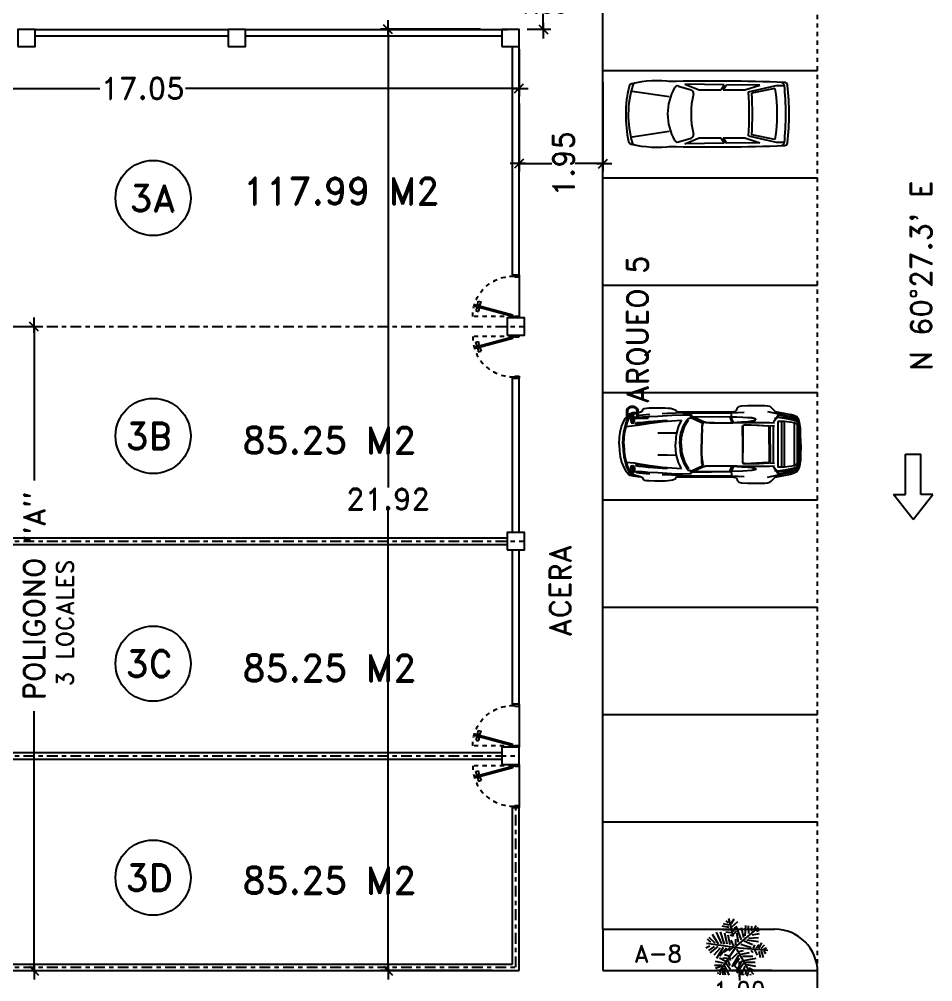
# Model space of a CAD drawing. Header units: millimetres. Extents: x 1590 to 1932, y -48 to 167.
# Drawn here: x 1636.14 to 1657.42, y 28.4 to 50.82 of the extents above; entities that cross this region are included whole.
import ezdxf
from ezdxf.enums import TextEntityAlignment as Align

# ---------------------------------------------------------------- set-up
doc = ezdxf.new("R2010")
doc.units = ezdxf.units.MM
doc.header["$LTSCALE"] = 0.1
doc.header["$MEASUREMENT"] = 0
doc.header["$PDMODE"] = 35
doc.header["$PDSIZE"] = 0.75
for name, pattern in [('CENTERX2', [4, 2.5, -0.5, 0.5, -0.5]), ('DASHED', [0.75, 0.5, -0.25]), ('HIDDEN2', [0.1875, 0.125, -0.0625])]:
    doc.linetypes.add(name, pattern=pattern)
doc.layers.get('0').update_dxf_attribs({"linetype": 'CONTINUOUS'})
doc.layers.get('DEFPOINTS').update_dxf_attribs({"linetype": 'CONTINUOUS'})
for name, color, linetype in [('A-FURN-PLNT', 1, 'CONTINUOUS'), ('C-PRKG-CARS', 1, 'CONTINUOUS'), ('CALLES', 3, 'CONTINUOUS'), ('CUADRO1', 3, 'CONTINUOUS'), ('PARED', 4, 'CONTINUOUS'), ('PAREDES', 3, 'CONTINUOUS'), ('TEXT', 3, 'CONTINUOUS')]:
    doc.layers.add(name, color=color, linetype=linetype)
doc.styles.add('ATT', font='txt')
doc.styles.add('ROMAND', font='romand.shx')
doc.dimstyles.new('URBA', dxfattribs={"dimtxt": 20, "dimasz": 0.5, "dimexe": 1.25, "dimexo": 0.63, "dimgap": 0.63, "dimtad": 0, "dimtih": 1, "dimtoh": 1, "dimzin": 1, "dimdsep": 46, "dimtxsty": 'ROMAND', "dimcen": 2.5, "dimclrd": 1, "dimclre": 1, "dimclrt": 3, "dimadec": 0, "dimazin": 0, "dimtfac": 1, "dimtmove": 0, "dimatfit": 3, "dimfxl": 1, "dimtvp": 1, "dimtolj": 1, "dimtzin": 1, "dimarcsym": 0})

# ---------------------------------------------------------------- blocks, each defined once
blk = doc.blocks.new('P-GIRO-D')
at = {"color": 2}
for p, q in [((-0.31, 0.963), (-0.389, 0.952)), ((-0.389, 0.952), (-0.371, 0.884)), ((-0.297, 0.915), (-0.371, 0.884)), ((-0.281, 1.048), (-0.31, 1.041)), ((-0.31, 1.041), (-0.069, 0.142)), ((-0.31, 0.963), (-0.297, 0.915)), ((-0.288, 0.958), (-0.307, 0.953)), ((-0.28, 0.929), (-0.299, 0.924)), ((-0.281, 1.048), (-0.04, 0.15)), ((-0.239, 0.971), (-0.259, 0.966)), ((-0.232, 0.942), (-0.251, 0.937)), ((-0.242, 0.981), (-0.167, 1.011)), ((-0.242, 0.981), (-0.229, 0.933)), ((-0.229, 0.933), (-0.149, 0.944)), ((-0.167, 1.011), (-0.149, 0.944)), ((-1, 0.15), (-0.97, 0.15)), ((-0.96, 0), (-1, 0)), ((-0.97, 0.15), (-0.97, 0.1)), ((-0.97, 0.1), (-0.96, 0.1)), ((-0.96, 0.1), (-0.96, 0)), ((-0.04, 0.15), (-0.069, 0.142)), ((-0.04, 0.1), (-0.04, 0)), ((-0.03, 0.1), (-0.04, 0.1)), ((-0.04, 0), (0, 0)), ((-0.03, 0.15), (-0.03, 0.1)), ((0, 0.15), (-0.03, 0.15))]:
    blk.add_line(p, q, dxfattribs=at)
at = {"color": 1, "linetype": 'HIDDEN2'}
blk.add_line((-0.03, 0.15), (-0.03, 1.08), dxfattribs=at)
blk.add_arc((-0.04, 0.15), 0.93, 89.3839, 180, dxfattribs=at)
blk = doc.blocks.new('UTP1$0$DIMBLOCK')
at = {"color": 1}
blk.add_line((-7.5, 0), (10.5, 0), dxfattribs=at)
at = {"color": 4}
blk.add_line((-5.25, -5.25), (5.25, 5.25), dxfattribs=at)
blk = doc.blocks.new('*D273')
at = {"layer": 'CALLES', "color": 1, "linetype": 'Continuous', "lineweight": -2, "transparency": 16777216}
for p, q in [((1649.736, 49.358), (1649.736, 47.279)), ((1647.783, 48.858), (1647.783, 47.279)), ((1647.803, 47.459), (1648.549, 47.459)), ((1649.716, 47.459), (1649.089, 47.459))]:
    blk.add_line(p, q, dxfattribs=at)
at = {"layer": 'DEFPOINTS', "color": 0, "linetype": 'Continuous', "transparency": 16777216}
for p in [(1649.736, 49.421), (1647.783, 48.921), (1647.783, 47.459)]:
    blk.add_point(p, dxfattribs=at)
at = {"layer": 'CALLES', "color": 1, "linetype": 'Continuous', "lineweight": -2, "transparency": 16777216, "xscale": 0.02, "yscale": 0.02, "zscale": 0.02, "rotation": 180}
blk.add_blockref('UTP1$0$DIMBLOCK', (1647.783, 47.459), dxfattribs=at)
at = {"layer": 'CALLES', "color": 1, "linetype": 'Continuous', "lineweight": -2, "transparency": 16777216, "xscale": 0.02, "yscale": 0.02, "zscale": 0.02}
blk.add_blockref('UTP1$0$DIMBLOCK', (1649.736, 47.459), dxfattribs=at)
at = {"layer": 'CALLES', "color": 3, "linetype": 'Continuous', "transparency": 16777216, "insert": (1648.819, 47.459), "char_height": 0.5, "attachment_point": 5, "rotation": 90, "style": 'ROMAND'}
blk.add_mtext('\\A1;1.95', dxfattribs=at)
blk = doc.blocks.new('02PCAR09')
at = {"color": 0, "linetype": 'ByBlock'}
for p, q in [((-136.04, 35.43), (-138.14, 34.83)), ((-133.57, 35.58), (-136.04, 35.43)), ((-129.86, 35.7), (-133.57, 35.58)), ((-117.88, 35.7), (-129.86, 35.7)), ((-112.33, 35.34), (-117.88, 35.7)), ((-109.85, 34.59), (-112.33, 35.34)), ((-162.98, 25.22), (-160.29, 26.5)), ((-149.39, 26.87), (-160.88, 23.8)), ((-157.04, 27.42), (-160.49, 26.23)), ((-160.29, 26.5), (-157.04, 27.42)), ((-143.26, 30.05), (-157.04, 27.42)), ((-146.25, 27.9), (-152.81, 26.43)), ((-147.04, 27.13), (-149.39, 26.87)), ((-145.43, 26.52), (-147.04, 27.13)), ((-136.16, 30.07), (-146.25, 27.9)), ((-141.73, 20.71), (-145.43, 26.52)), ((-139.39, 33.77), (-143.26, 30.05)), ((-138.14, 34.83), (-139.39, 33.77)), ((-103.18, 28.82), (-114.79, 29.59)), ((-108.47, 33.6), (-109.85, 34.59)), ((-107.73, 30.95), (-108.47, 33.6)), ((-107, 30.43), (-107.73, 30.95)), ((-102.8, 29.76), (-107, 30.43)), ((-103.18, 28.82), (-102.8, 29.76)), ((-58.2, 28.79), (-103.18, 28.82)), ((-103.18, 28.09), (-103.18, 28.82)), ((-103.06, 26.7), (-103.18, 28.09)), ((-102.68, 25.44), (-103.06, 26.7)), ((-56.22, 29.83), (-102.8, 29.76)), ((-67.1, 25.46), (-66.11, 26.89)), ((-58.32, 27.06), (-66.11, 26.89)), ((-48.2, 26.63), (-58.32, 27.06)), ((-58.2, 28.77), (-51.78, 28.55)), ((-52.64, 29.95), (-56.22, 29.83)), ((-52.16, 31.23), (-52.64, 29.95)), ((-51.29, 31.76), (-52.16, 31.23)), ((-51.78, 28.55), (-44.15, 28.14)), ((-48.85, 32.53), (-51.29, 31.76)), ((-47.09, 33.02), (-48.85, 32.53)), ((-44.15, 26.41), (-48.2, 26.63)), ((-44.85, 33.29), (-47.09, 33.02)), ((-42.26, 33.45), (-44.85, 33.29)), ((-44.15, 28.14), (-39.54, 27.93)), ((-32.75, 33.53), (-42.26, 33.45)), ((-27.18, 33.31), (-32.75, 33.53)), ((-28.03, 27.35), (-18.29, 26.45)), ((-24.96, 33.14), (-27.18, 33.31)), ((-22.98, 32.83), (-24.96, 33.14)), ((-22.13, 32.24), (-22.98, 32.83)), ((-21.22, 30), (-22.13, 32.24)), ((-19.65, 29.66), (-21.22, 30)), ((-12.48, 29.04), (-19.65, 29.78)), ((-12.79, 27.56), (-19.65, 29.66)), ((-13.04, 28.18), (-17.96, 29.55)), ((-13.28, 26.26), (-12.67, 26.55)), ((-10.59, 27.09), (-13.04, 28.18)), ((-10.26, 26.19), (-12.79, 27.56)), ((-12.67, 26.55), (-11.49, 26.19)), ((-10.14, 28.29), (-12.48, 29.04)), ((-9.43, 26.13), (-10.59, 27.09)), ((-8.78, 27.56), (-10.14, 28.29)), ((-5.94, 24.09), (-8.78, 27.56)), ((-166.21, 14.44), (-165.56, 19.69)), ((-165.19, 19.69), (-165.8, 14.82)), ((-165.56, 19.69), (-164.79, 22.49)), ((-164.42, 22.49), (-165.19, 19.69)), ((-164.79, 22.49), (-162.98, 25.22)), ((-163.6, 22.32), (-164.59, 21.21)), ((-163.6, 21.32), (-164.59, 20.71)), ((-164.59, -21.21), (-164.59, 21.21)), ((-162.81, 24.98), (-164.42, 22.49)), ((-160.88, 23.8), (-163.6, 22.32)), ((-160.77, 22.81), (-163.6, 21.32)), ((-163.6, 20.33), (-160.77, 21.82)), ((-163.6, 20.33), (-163.6, -20.33)), ((-163.6, 18.05), (-160.88, 19.53)), ((-160.49, 26.23), (-162.81, 24.98)), ((-161.5, 23.73), (-161.74, 23.33)), ((-159.78, 24.91), (-161.5, 23.73)), ((-151.85, 24.65), (-160.77, 22.81)), ((-160.77, 21.82), (-151.85, 23.66)), ((-160.77, 19.82), (-151.61, 21.07)), ((-160.77, 19.82), (-160.77, -19.82)), ((-159.78, 24.24), (-160.17, 23.99)), ((-157.91, 25.53), (-159.78, 24.91)), ((-157.91, 25.01), (-159.78, 24.24)), ((-152.81, 26.43), (-157.91, 25.53)), ((-153.83, 25.85), (-157.91, 25.01)), ((-153.47, 26.28), (-153.83, 25.85)), ((-149.51, 24.91), (-151.85, 24.65)), ((-151.85, 23.66), (-149.51, 24.04)), ((-151.61, 21.07), (-151.61, -21.07)), ((-151.61, 21.07), (-145.43, 21.07)), ((-145.43, 25.03), (-149.51, 24.91)), ((-149.51, 24.04), (-145.43, 24.53)), ((-149.26, 21.07), (-149.26, -21.19)), ((-145.43, 25.03), (-141.73, 20.73)), ((-145.43, 24.53), (-145.43, 25.03)), ((-145.43, -21.07), (-145.43, 21.07)), ((-142.39, 24.02), (-143.85, 23.95)), ((-137.77, 19.96), (-142.39, 19.75)), ((-132.34, 20.03), (-137.77, 19.96)), ((-136.55, 16.78), (-115.95, 17.82)), ((-126.04, 20.1), (-132.34, 20.03)), ((-115.76, 17.94), (-128.55, 17.52)), ((-115.78, 20.11), (-126.04, 20.1)), ((-125.42, 22.45), (-125.37, 22.96)), ((-125.08, 22.11), (-125.42, 22.45)), ((-125.37, 22.96), (-124.86, 23.34)), ((-125.15, 22.43), (-125.13, 22.84)), ((-124.89, 22.11), (-125.15, 22.43)), ((-125.13, 22.84), (-124.69, 23.22)), ((-124.01, 21.73), (-125.08, 22.11)), ((-123.84, 21.73), (-124.89, 22.11)), ((-124.86, 23.34), (-121.58, 24.14)), ((-124.69, 23.22), (-121.6, 24.01)), ((-121.62, 21.38), (-124.01, 21.73)), ((-121.62, 21.38), (-123.84, 21.73)), ((-118.22, 21.03), (-121.62, 21.38)), ((-121.6, 24.01), (-113.44, 24.57)), ((-121.58, 24.14), (-113.44, 24.69)), ((-112.19, 20.51), (-118.22, 21.03)), ((-115.95, 17.82), (-113.73, 17.36)), ((-108.37, 19.87), (-115.78, 20.11)), ((-113.56, 17.48), (-115.76, 17.94)), ((-113.44, 24.69), (-102.68, 25.08)), ((-113.44, 24.57), (-102.68, 24.96)), ((-108.37, 20.23), (-112.19, 20.51)), ((-104.22, 19.99), (-108.37, 20.23)), ((-104.27, 19.73), (-108.37, 19.87)), ((-104.9, 20.03), (-102.9, 24.96)), ((-99.56, 19.65), (-104.27, 19.73)), ((-104.22, 19.99), (-102.17, 24.96)), ((-99.52, 19.84), (-104.22, 19.99)), ((-101.45, 24.96), (-103.47, 19.98)), ((-67.1, 25.44), (-102.68, 25.06)), ((-102.68, 25.08), (-102.68, 25.44)), ((-102.68, 24.94), (-67.65, 25.32)), ((-102.68, 25.06), (-102.68, 24.94)), ((-87.11, 19.64), (-99.56, 19.65)), ((-87.11, 19.87), (-99.52, 19.84)), ((-82.86, 19.87), (-87.11, 19.87)), ((-82.86, 19.72), (-87.11, 19.64)), ((-79.67, 19.98), (-82.86, 19.87)), ((-79.63, 19.86), (-82.86, 19.72)), ((-79.67, 19.96), (-78.74, 20.2)), ((-77.89, 20.2), (-79.63, 19.86)), ((-78.74, 20.2), (-77.45, 20.66)), ((-77.21, 20.44), (-77.89, 20.2)), ((-77.45, 20.66), (-68.24, 24.88)), ((-76.59, 20.66), (-77.21, 20.44)), ((-76.95, 19.52), (-76.71, 20.25)), ((-76.73, 18.37), (-76.95, 19.52)), ((-76.42, 16.82), (-76.73, 18.37)), ((-76.71, 20.25), (-76.17, 20.52)), ((-67.39, 24.89), (-76.59, 20.66)), ((-76.22, 19.69), (-76.44, 19.24)), ((-76.44, 19.24), (-76.15, 18.22)), ((-75.65, 20.03), (-76.22, 19.69)), ((-76.17, 20.52), (-66.86, 24.77)), ((-76.15, 18.22), (-75.93, 16.82)), ((-66.4, 24.24), (-75.65, 20.03)), ((-66.42, 25.2), (-67.39, 24.89)), ((-67.1, 25.54), (-67.1, 25.54)), ((-64.81, 24.72), (-67.1, 25.46)), ((-66.86, 24.77), (-65.78, 24.81)), ((-65.14, 24.16), (-66.4, 24.24)), ((-65.78, 24.81), (-64.81, 24.72)), ((-64.13, 23.29), (-65.14, 24.16)), ((-62.4, 22.49), (-63.89, 24.21)), ((-60.22, 16.82), (-63.6, 22.49)), ((-58.97, 16.82), (-62.4, 22.49)), ((-57.13, 22.11), (-54.53, 16.8)), ((-48.2, 21.63), (-57.13, 22.11)), ((-39.78, 20.85), (-48.2, 21.63)), ((-35.6, 25.95), (-44.15, 26.41)), ((-39.78, 21.75), (-44.12, 22.11)), ((-35.6, 21.46), (-39.78, 21.75)), ((-35.6, 20.37), (-39.78, 20.85)), ((-26.33, 25.46), (-35.6, 25.95)), ((-31.38, 21.21), (-35.6, 21.46)), ((-28.21, 19.38), (-35.6, 20.37)), ((-33.48, 20.69), (-27.45, 19.99)), ((-26.79, 20.88), (-31.38, 21.21)), ((-24.62, 18.78), (-28.21, 19.38)), ((-27.45, 19.99), (-23.36, 19.5)), ((-22.2, 20.45), (-26.79, 20.88)), ((-21.41, 25.08), (-26.33, 25.46)), ((-17.01, 17.6), (-24.62, 18.78)), ((-23.36, 19.5), (-19.12, 18.97)), ((-18.2, 20.06), (-22.2, 20.45)), ((-16.03, 24.72), (-21.41, 25.08)), ((-19.12, 18.97), (-14.89, 18.51)), ((-18.29, 26.45), (-15.88, 26.19)), ((-16, 19.87), (-18.2, 20.06)), ((-15.88, 26.19), (-16.03, 24.72)), ((-14.89, 18.51), (-16, 19.87)), ((-14.22, 22.91), (-14.12, 24.14)), ((-14.12, 21.68), (-14.22, 22.91)), ((-14.12, 24.14), (-13.76, 25.41)), ((-13.76, 20.44), (-14.12, 21.68)), ((-13.76, 25.41), (-13.28, 26.26)), ((-13.28, 19.65), (-13.76, 20.44)), ((-12.67, 19.33), (-13.28, 19.65)), ((-11.49, 19.6), (-12.67, 19.33)), ((-12.31, 22.86), (-12.22, 24.26)), ((-12.24, 21.56), (-12.31, 22.86)), ((-12.04, 22.86), (-12.24, 21.56)), ((-12.07, 20.57), (-12.24, 21.58)), ((-12.22, 24.26), (-12.07, 25.22)), ((-12.22, 24.26), (-12.04, 22.86)), ((-12.07, 25.22), (-11.81, 25.93)), ((-11.81, 19.84), (-12.07, 20.57)), ((-11.81, 25.93), (-11.49, 26.19)), ((-11.49, 19.6), (-11.81, 19.84)), ((-11.49, 26.19), (-11.18, 25.93)), ((-11.18, 19.81), (-11.49, 19.6)), ((-11.18, 25.93), (-10.93, 25.22)), ((-10.93, 20.51), (-11.18, 19.81)), ((-10.93, 25.22), (-10.74, 24.13)), ((-10.74, 21.58), (-10.93, 20.51)), ((-10.74, 24.13), (-10.69, 22.86)), ((-10.69, 22.86), (-10.74, 21.58)), ((-8.9, 23.63), (-10.26, 26.19)), ((-6.9, 21.08), (-9.43, 26.13)), ((-7.91, 21.15), (-8.9, 23.63)), ((-6.56, 16.32), (-7.91, 21.15)), ((-5.57, 16.32), (-6.9, 21.08)), ((-4.27, 21.14), (-5.94, 24.09)), ((-2.17, 16.31), (-4.27, 21.14)), ((-166.57, 0.02), (-166.35, 11.22)), ((-166.35, 11.22), (-166.21, 14.44)), ((-165.94, 11.59), (-166.08, 0)), ((-165.8, 14.82), (-165.94, 11.59)), ((-138.14, 17.06), (-142.38, 17.26)), ((-141.73, 17.26), (-141.73, -17.16)), ((-138.66, 0), (-138.57, 15.9)), ((-138.57, 15.9), (-138.14, 17.06)), ((-137.9, 15.9), (-138.04, 8.28)), ((-137.51, 16.58), (-137.9, 15.9)), ((-137.56, 8.16), (-137.48, 15.78)), ((-136.98, 17.01), (-137.51, 16.58)), ((-137.48, 15.78), (-137.08, 16.44)), ((-137.08, 16.44), (-136.55, 16.78)), ((-128.55, 17.52), (-136.98, 17.01)), ((-113.73, 17.36), (-113.35, 15.95)), ((-113.2, 16.07), (-113.56, 17.48)), ((-113.4, -0.02), (-113.2, 16.07)), ((-113.35, 15.95), (-113.4, 0.02)), ((-76.1, 14.07), (-76.42, 16.82)), ((-76.1, 14.07), (-75.74, 7.15)), ((-75.93, 16.82), (-75.72, 13.98)), ((-75.72, 13.98), (-75.43, 7.15)), ((-60.22, 16.82), (-60.22, 16.82)), ((-58, 10.14), (-60.22, 16.82)), ((-56.75, 10.14), (-58.97, 16.82)), ((-57.13, 6.18), (-58, 10.14)), ((-55.9, 6.18), (-56.75, 10.14)), ((-54.53, 16.8), (-52.55, 10.14)), ((-52.55, 10.14), (-44.12, 10.09)), ((-52.55, 10.14), (-51.92, 6.18)), ((-44.12, 10.09), (-35.6, 10.09)), ((-13.95, 17.11), (-17.01, 17.6)), ((-6.56, 16.32), (-13.95, 17.11)), ((-5.26, 11.13), (-6.56, 16.32)), ((-4.27, 11.13), (-5.57, 16.32)), ((-4.7, 6.2), (-5.26, 11.13)), ((-3.7, 6.2), (-4.27, 11.13)), ((-0.87, 11.13), (-2.17, 16.31)), ((-0.31, 6.18), (-0.87, 11.13)), ((-165.94, -11.59), (-166.08, 0)), ((-138.66, 0), (-138.57, -15.9)), ((-138.04, 8.28), (-138.04, 0)), ((-138.04, -8.28), (-138.04, 0)), ((-137.56, 0), (-137.56, 8.16)), ((-137.56, 0), (-137.56, -8.16)), ((-113.4, 0.02), (-113.2, -16.07)), ((-75.74, 7.15), (-75.77, 0)), ((-75.74, -7.15), (-75.77, 0)), ((-75.43, 7.15), (-75.4, 0)), ((-75.43, -7.15), (-75.4, 0)), ((-56.89, 0), (-57.13, 6.18)), ((-56.89, 0), (-57.13, -6.18)), ((-55.64, 0), (-55.9, 6.18)), ((-55.64, 0), (-55.9, -6.18)), ((-51.92, 6.18), (-51.68, 0)), ((-51.92, -6.18), (-51.68, 0)), ((-4.39, 0), (-4.7, 6.2)), ((-4.39, 0), (-4.7, -6.2)), ((-3.4, 0), (-3.7, 6.2)), ((-3.4, 0), (-3.7, -6.2)), ((0, 0), (-0.31, 6.18)), ((0, 0), (-0.31, -6.18)), ((-166.57, -0.02), (-166.35, -11.22)), ((-137.9, -15.9), (-138.04, -8.28)), ((-137.56, -8.16), (-137.48, -15.78)), ((-113.35, -15.95), (-113.4, -0.02)), ((-76.1, -14.07), (-75.74, -7.15)), ((-75.72, -13.98), (-75.43, -7.15)), ((-57.13, -6.18), (-58, -10.14)), ((-55.9, -6.18), (-56.75, -10.14)), ((-52.55, -10.14), (-51.92, -6.18)), ((-4.7, -6.2), (-5.26, -11.13)), ((-3.7, -6.2), (-4.27, -11.13)), ((-0.31, -6.18), (-0.87, -11.13)), ((-166.35, -11.22), (-166.21, -14.44)), ((-166.21, -14.44), (-165.56, -19.69)), ((-165.8, -14.82), (-165.94, -11.59)), ((-165.19, -19.69), (-165.8, -14.82)), ((-138.14, -17.06), (-142.38, -17.26)), ((-138.57, -15.9), (-138.14, -17.06)), ((-137.51, -16.58), (-137.9, -15.9)), ((-136.98, -17.01), (-137.51, -16.58)), ((-137.48, -15.78), (-137.08, -16.44)), ((-137.08, -16.44), (-136.55, -16.78)), ((-128.55, -17.52), (-136.98, -17.01)), ((-136.55, -16.78), (-115.95, -17.82)), ((-115.76, -17.94), (-128.55, -17.52)), ((-115.95, -17.82), (-113.73, -17.36)), ((-113.56, -17.48), (-115.76, -17.94)), ((-113.73, -17.36), (-113.35, -15.95)), ((-113.2, -16.07), (-113.56, -17.48)), ((-76.42, -16.82), (-76.73, -18.37)), ((-76.1, -14.07), (-76.42, -16.82)), ((-76.15, -18.22), (-75.93, -16.82)), ((-75.93, -16.82), (-75.72, -13.98)), ((-60.22, -16.82), (-63.6, -22.49)), ((-58.97, -16.82), (-62.4, -22.49)), ((-58, -10.14), (-60.22, -16.82)), ((-60.22, -16.82), (-60.22, -16.82)), ((-56.75, -10.14), (-58.97, -16.82)), ((-57.13, -22.11), (-54.53, -16.8)), ((-54.53, -16.8), (-52.55, -10.14)), ((-52.55, -10.14), (-44.12, -10.09)), ((-44.12, -10.09), (-35.6, -10.09)), ((-17.01, -17.6), (-24.62, -18.78)), ((-13.95, -17.11), (-17.01, -17.6)), ((-6.56, -16.32), (-13.95, -17.11)), ((-6.56, -16.32), (-7.91, -21.15)), ((-5.57, -16.32), (-6.9, -21.08)), ((-5.26, -11.13), (-6.56, -16.32)), ((-4.27, -11.13), (-5.57, -16.32)), ((-2.17, -16.31), (-4.27, -21.14)), ((-0.87, -11.13), (-2.17, -16.31)), ((-165.56, -19.69), (-164.79, -22.49)), ((-164.42, -22.49), (-165.19, -19.69)), ((-164.79, -22.49), (-162.98, -25.22)), ((-163.6, -21.32), (-164.59, -20.71)), ((-163.6, -22.32), (-164.59, -21.21)), ((-162.81, -24.98), (-164.42, -22.49)), ((-163.6, -18.05), (-160.88, -19.53)), ((-163.6, -20.33), (-160.77, -21.82)), ((-160.77, -22.81), (-163.6, -21.32)), ((-160.88, -23.8), (-163.6, -22.32)), ((-162.98, -25.22), (-160.29, -26.5)), ((-160.49, -26.23), (-162.81, -24.98)), ((-161.5, -23.73), (-161.74, -23.33)), ((-159.78, -24.91), (-161.5, -23.73)), ((-149.39, -26.87), (-160.88, -23.8)), ((-160.77, -19.82), (-151.61, -21.07)), ((-160.77, -21.82), (-151.85, -23.66)), ((-151.85, -24.65), (-160.77, -22.81)), ((-157.04, -27.42), (-160.49, -26.23)), ((-159.78, -24.24), (-160.17, -23.99)), ((-157.91, -25.01), (-159.78, -24.24)), ((-157.91, -25.53), (-159.78, -24.91)), ((-153.83, -25.85), (-157.91, -25.01)), ((-152.81, -26.43), (-157.91, -25.53)), ((-153.47, -26.28), (-153.83, -25.85)), ((-146.25, -27.9), (-152.81, -26.43)), ((-151.85, -23.66), (-149.51, -24.04)), ((-149.51, -24.91), (-151.85, -24.65)), ((-151.61, -21.07), (-145.43, -21.07)), ((-149.51, -24.04), (-145.43, -24.53)), ((-145.43, -25.03), (-149.51, -24.91)), ((-141.73, -20.71), (-145.43, -26.52)), ((-145.43, -25.03), (-141.73, -20.73)), ((-145.43, -24.53), (-145.43, -25.03)), ((-142.39, -24.02), (-143.85, -23.95)), ((-137.77, -19.96), (-142.39, -19.75)), ((-132.34, -20.03), (-137.77, -19.96)), ((-126.04, -20.1), (-132.34, -20.03)), ((-115.78, -20.11), (-126.04, -20.1)), ((-125.08, -22.11), (-125.42, -22.45)), ((-125.42, -22.45), (-125.37, -22.96)), ((-125.37, -22.96), (-124.86, -23.34)), ((-124.89, -22.11), (-125.15, -22.43)), ((-125.15, -22.43), (-125.13, -22.84)), ((-125.13, -22.84), (-124.69, -23.22)), ((-124.01, -21.73), (-125.08, -22.11)), ((-123.84, -21.73), (-124.89, -22.11)), ((-124.86, -23.34), (-121.58, -24.14)), ((-124.69, -23.22), (-121.6, -24.01)), ((-121.62, -21.38), (-124.01, -21.73)), ((-121.62, -21.38), (-123.84, -21.73)), ((-118.22, -21.03), (-121.62, -21.38)), ((-121.6, -24.01), (-113.44, -24.57)), ((-121.58, -24.14), (-113.44, -24.69)), ((-112.19, -20.51), (-118.22, -21.03)), ((-108.37, -19.87), (-115.78, -20.11)), ((-113.44, -24.57), (-102.68, -24.96)), ((-113.44, -24.69), (-102.68, -25.08)), ((-108.37, -20.23), (-112.19, -20.51)), ((-104.27, -19.73), (-108.37, -19.87)), ((-104.22, -19.99), (-108.37, -20.23)), ((-104.9, -20.03), (-102.9, -24.96)), ((-99.56, -19.65), (-104.27, -19.73)), ((-99.52, -19.84), (-104.22, -19.99)), ((-104.22, -19.99), (-102.17, -24.96)), ((-101.45, -24.96), (-103.47, -19.98)), ((-102.68, -25.44), (-103.06, -26.7)), ((-102.68, -25.06), (-102.68, -24.94)), ((-102.68, -24.94), (-67.65, -25.32)), ((-67.1, -25.44), (-102.68, -25.06)), ((-102.68, -25.08), (-102.68, -25.44)), ((-87.11, -19.64), (-99.56, -19.65)), ((-87.11, -19.87), (-99.52, -19.84)), ((-82.86, -19.72), (-87.11, -19.64)), ((-82.86, -19.87), (-87.11, -19.87)), ((-79.63, -19.86), (-82.86, -19.72)), ((-79.67, -19.98), (-82.86, -19.87)), ((-79.67, -19.96), (-78.74, -20.2)), ((-77.89, -20.2), (-79.63, -19.86)), ((-78.74, -20.2), (-77.45, -20.66)), ((-77.21, -20.44), (-77.89, -20.2)), ((-77.45, -20.66), (-68.24, -24.88)), ((-76.59, -20.66), (-77.21, -20.44)), ((-76.73, -18.37), (-76.95, -19.52)), ((-76.95, -19.52), (-76.71, -20.25)), ((-76.71, -20.25), (-76.17, -20.52)), ((-67.39, -24.89), (-76.59, -20.66)), ((-76.44, -19.24), (-76.15, -18.22)), ((-76.22, -19.69), (-76.44, -19.24)), ((-75.65, -20.03), (-76.22, -19.69)), ((-76.17, -20.52), (-66.86, -24.77)), ((-66.4, -24.24), (-75.65, -20.03)), ((-66.42, -25.2), (-67.39, -24.89)), ((-64.81, -24.72), (-67.1, -25.46)), ((-67.1, -25.46), (-66.11, -26.89)), ((-67.1, -25.54), (-67.1, -25.54)), ((-66.86, -24.77), (-65.78, -24.81)), ((-65.14, -24.16), (-66.4, -24.24)), ((-65.78, -24.81), (-64.81, -24.72)), ((-64.13, -23.29), (-65.14, -24.16)), ((-62.4, -22.49), (-63.89, -24.21)), ((-48.2, -21.63), (-57.13, -22.11)), ((-39.78, -20.85), (-48.2, -21.63)), ((-44.15, -26.41), (-48.2, -26.63)), ((-35.6, -25.95), (-44.15, -26.41)), ((-39.78, -21.75), (-44.12, -22.11)), ((-35.6, -20.37), (-39.78, -20.85)), ((-35.6, -21.46), (-39.78, -21.75)), ((-28.21, -19.38), (-35.6, -20.37)), ((-31.38, -21.21), (-35.6, -21.46)), ((-26.33, -25.46), (-35.6, -25.95)), ((-33.48, -20.69), (-27.45, -19.99)), ((-26.79, -20.88), (-31.38, -21.21)), ((-24.62, -18.78), (-28.21, -19.38)), ((-28.03, -27.35), (-18.29, -26.45)), ((-27.45, -19.99), (-23.36, -19.5)), ((-22.2, -20.45), (-26.79, -20.88)), ((-21.41, -25.08), (-26.33, -25.46)), ((-23.36, -19.5), (-19.12, -18.97)), ((-18.2, -20.06), (-22.2, -20.45)), ((-16.03, -24.72), (-21.41, -25.08)), ((-19.12, -18.97), (-14.89, -18.51)), ((-18.29, -26.45), (-15.88, -26.19)), ((-16, -19.87), (-18.2, -20.06)), ((-15.88, -26.19), (-16.03, -24.72)), ((-14.89, -18.51), (-16, -19.87)), ((-14.12, -21.68), (-14.22, -22.91)), ((-14.22, -22.91), (-14.12, -24.14)), ((-13.76, -20.44), (-14.12, -21.68)), ((-14.12, -24.14), (-13.76, -25.41)), ((-13.28, -19.65), (-13.76, -20.44)), ((-13.76, -25.41), (-13.28, -26.26)), ((-12.67, -19.33), (-13.28, -19.65)), ((-13.28, -26.26), (-12.67, -26.55)), ((-10.26, -26.19), (-12.79, -27.56)), ((-11.49, -19.6), (-12.67, -19.33)), ((-12.67, -26.55), (-11.49, -26.19)), ((-12.24, -21.56), (-12.31, -22.86)), ((-12.31, -22.86), (-12.22, -24.26)), ((-12.07, -20.57), (-12.24, -21.58)), ((-12.04, -22.86), (-12.24, -21.56)), ((-12.22, -24.26), (-12.04, -22.86)), ((-12.22, -24.26), (-12.07, -25.22)), ((-11.81, -19.84), (-12.07, -20.57)), ((-12.07, -25.22), (-11.81, -25.93)), ((-11.49, -19.6), (-11.81, -19.84)), ((-11.81, -25.93), (-11.49, -26.19)), ((-11.18, -19.81), (-11.49, -19.6)), ((-11.49, -26.19), (-11.18, -25.93)), ((-10.93, -20.51), (-11.18, -19.81)), ((-11.18, -25.93), (-10.93, -25.22)), ((-10.74, -21.58), (-10.93, -20.51)), ((-10.93, -25.22), (-10.74, -24.13)), ((-10.69, -22.86), (-10.74, -21.58)), ((-10.74, -24.13), (-10.69, -22.86)), ((-9.43, -26.13), (-10.59, -27.09)), ((-8.9, -23.63), (-10.26, -26.19)), ((-6.9, -21.08), (-9.43, -26.13)), ((-7.91, -21.15), (-8.9, -23.63)), ((-5.94, -24.09), (-8.78, -27.56)), ((-4.27, -21.14), (-5.94, -24.09)), ((-160.29, -26.5), (-157.04, -27.42)), ((-143.26, -30.05), (-157.04, -27.42)), ((-147.04, -27.13), (-149.39, -26.87)), ((-145.43, -26.52), (-147.04, -27.13)), ((-136.16, -30.07), (-146.25, -27.9)), ((-139.39, -33.77), (-143.26, -30.05)), ((-138.14, -34.83), (-139.39, -33.77)), ((-136.04, -35.43), (-138.14, -34.83)), ((-103.18, -28.82), (-114.79, -29.59)), ((-109.85, -34.59), (-112.33, -35.34)), ((-108.47, -33.6), (-109.85, -34.59)), ((-107.73, -30.95), (-108.47, -33.6)), ((-107, -30.43), (-107.73, -30.95)), ((-102.8, -29.76), (-107, -30.43)), ((-103.06, -26.7), (-103.18, -28.09)), ((-103.18, -28.09), (-103.18, -28.82)), ((-58.2, -28.79), (-103.18, -28.82)), ((-103.18, -28.82), (-102.8, -29.76)), ((-56.22, -29.83), (-102.8, -29.76)), ((-58.32, -27.06), (-66.11, -26.89)), ((-48.2, -26.63), (-58.32, -27.06)), ((-58.2, -28.77), (-51.78, -28.55)), ((-52.64, -29.95), (-56.22, -29.83)), ((-52.16, -31.23), (-52.64, -29.95)), ((-51.29, -31.76), (-52.16, -31.23)), ((-51.78, -28.55), (-44.15, -28.14)), ((-48.85, -32.53), (-51.29, -31.76)), ((-47.09, -33.02), (-48.85, -32.53)), ((-44.85, -33.29), (-47.09, -33.02)), ((-42.26, -33.45), (-44.85, -33.29)), ((-44.15, -28.14), (-39.54, -27.93)), ((-32.75, -33.53), (-42.26, -33.45)), ((-27.18, -33.31), (-32.75, -33.53)), ((-24.96, -33.14), (-27.18, -33.31)), ((-22.98, -32.83), (-24.96, -33.14)), ((-22.13, -32.24), (-22.98, -32.83)), ((-21.22, -30), (-22.13, -32.24)), ((-19.65, -29.66), (-21.22, -30)), ((-12.79, -27.56), (-19.65, -29.66)), ((-12.48, -29.04), (-19.65, -29.78)), ((-13.04, -28.18), (-17.96, -29.55)), ((-10.59, -27.09), (-13.04, -28.18)), ((-10.14, -28.29), (-12.48, -29.04)), ((-8.78, -27.56), (-10.14, -28.29)), ((-133.57, -35.58), (-136.04, -35.43)), ((-129.86, -35.7), (-133.57, -35.58)), ((-117.88, -35.7), (-129.86, -35.7)), ((-112.33, -35.34), (-117.88, -35.7))]:
    blk.add_line(p, q, dxfattribs=at)
blk = doc.blocks.new('02PCAR01')
at = {"color": 0, "linetype": 'ByBlock'}
for p, q in [((-122.94, 26.61), (-92.48, 26.84)), ((-109.29, 22.08), (-122.94, 26.61)), ((-89.35, 22.08), (-92.48, 26.84)), ((-90.39, 26.87), (-54.31, 27.32)), ((-87.23, 22.08), (-90.39, 26.87)), ((-54.31, 27.32), (-67.5, 22.08)), ((-138, 26.03), (-145, 26.03)), ((-112.52, 20.16), (-138, 26.03)), ((-136.91, 23.5), (-115.59, 19.26)), ((-89.35, 22.08), (-109.29, 22.08)), ((-67.5, 22.08), (-87.23, 22.08)), ((-48.33, 25.72), (-60.01, 22.2)), ((-6, 20.97), (-40, 15.97)), ((-6, -20.97), (-40, -15.97)), ((-138, -25.97), (-145, -25.97)), ((-112.51, -20.11), (-138, -25.97)), ((-136.91, -23.36), (-115.59, -19.12)), ((-109.29, -21.95), (-122.94, -26.47)), ((-122.94, -26.47), (-92.48, -26.7)), ((-89.35, -21.95), (-109.29, -21.95)), ((-89.35, -21.95), (-92.48, -26.7)), ((-87.23, -21.95), (-90.39, -26.73)), ((-67.5, -21.95), (-87.23, -21.95)), ((-54.31, -27.18), (-67.5, -21.95)), ((-48.33, -25.52), (-60.01, -22)), ((-90.39, -26.73), (-54.31, -27.18))]:
    blk.add_line(p, q, dxfattribs=at)
for centre, radius, start, end in [((-145.41, 25.94), 3.14, 92.11191, 173.48992), ((111.89, 0.1), 258.76, 174.01419, 185.98581), ((-77.24, -1914.33), 1944.6, 88.89024, 92.01225), ((-141.57, 24.61), 4.6, 94.39871, 147.52881), ((-30.02, -77.69), 108.31, 76.66075, 96.5655), ((-8.86, 25.33), 3.14, 17.81788, 78.39421), ((-5.75, 24.64), 3.14, 14.34517, 76.66075), ((110.89, 0.1), 260.73, 174.2342, 185.7658), ((-7.97, 0.1), 131.06, 169.68972, 190.31028), ((146.01, 0.1), 262.31, 175.79714, 184.20286), ((147.71, 0.1), 261.01, 175.59188, 184.44072), ((-59.14, 19.33), 3, 106.79837, 193.66308), ((-142.7, 0.1), 82.75, 347.06832, 12.93168), ((-47.46, 22.85), 3, 31.14552, 106.79837), ((-87.12, 0.1), 48.72, 330.07742, 29.92258), ((-95.47, 0.91), 93.12, 343.03471, 15.81411), ((-111.75, 0.91), 111.76, 346.39761, 12.667), ((-145.41, -25.74), 3.14, 186.51008, 267.88809), ((-59.14, -19.13), 3, 166.33692, 253.20163), ((-47.46, -22.65), 3, 253.20163, 328.85448), ((-9.37, -25.23), 3.14, 281.32486, 340.88258), ((-6.15, -24.54), 3.14, 283.11557, 344.59415), ((-77.24, 1914.53), 1944.6, 267.98775, 271.10976), ((-141.57, -24.41), 4.6, 212.47119, 265.60129), ((-30.02, 77.89), 108.31, 263.4345, 283.11557)]:
    blk.add_arc(centre, radius, start, end, dxfattribs=at)
blk = doc.blocks.new('*D287')
at = {"color": 1, "linetype": 'Continuous', "transparency": 16777216}
for p, q in [((1647.798, 51.587), (1648.525, 51.587)), ((1648.345, 51.567), (1648.345, 51.36)), ((1648.345, 50.607), (1648.345, 50.945)), ((1647.971, 50.587), (1648.525, 50.587))]:
    blk.add_line(p, q, dxfattribs=at)
at = {"layer": 'DEFPOINTS', "color": 0, "linetype": 'Continuous', "transparency": 16777216}
for p in [(1647.736, 51.587), (1648.345, 51.587), (1647.908, 50.587)]:
    blk.add_point(p, dxfattribs=at)
at = {"color": 1, "linetype": 'Continuous', "transparency": 16777216, "xscale": 0.02, "yscale": 0.02, "zscale": 0.02}
for p, rotation in [((1648.345, 51.587), 90), ((1648.345, 50.587), 270)]:
    blk.add_blockref('UTP1$0$DIMBLOCK', p, dxfattribs=dict(at, rotation=rotation))
at = {"color": 2, "linetype": 'Continuous', "transparency": 16777216, "insert": (1648.345, 51.152), "char_height": 0.375, "attachment_point": 5, "style": 'ROMAND'}
blk.add_mtext('\\A1;1.00', dxfattribs=at)
blk = doc.blocks.new('*D291')
at = {"color": 1, "linetype": 'Continuous', "transparency": 16777216}
for p, q in [((1653.673, 28.665), (1652.736, 28.665)), ((1652.916, 28.645), (1652.916, 28.431)), ((1652.916, 27.685), (1652.916, 27.991)), ((1653.673, 27.665), (1652.736, 27.665))]:
    blk.add_line(p, q, dxfattribs=at)
at = {"layer": 'DEFPOINTS', "color": 0, "linetype": 'Continuous', "transparency": 16777216}
for p in [(1652.916, 28.665), (1653.736, 28.665), (1653.736, 27.665)]:
    blk.add_point(p, dxfattribs=at)
at = {"color": 1, "linetype": 'Continuous', "transparency": 16777216, "xscale": 0.02, "yscale": 0.02, "zscale": 0.02}
for p, rotation in [((1652.916, 28.665), 90), ((1652.916, 27.665), 270)]:
    blk.add_blockref('UTP1$0$DIMBLOCK', p, dxfattribs=dict(at, rotation=rotation))
at = {"color": 2, "linetype": 'Continuous', "transparency": 16777216, "insert": (1652.916, 28.211), "char_height": 0.4, "attachment_point": 5, "style": 'ROMAND'}
blk.add_mtext('\\A1;1.00', dxfattribs=at)
blk = doc.blocks.new('2')
at = {"color": 3, "linetype": 'ByBlock'}
for p, q in [((1.063, -0.026), (0.479, 0.431)), ((0.479, 0.431), (0.479, 0.152)), ((0.479, 0.152), (-0.461, 0.152)), ((-0.461, 0.152), (-0.461, -0.204)), ((0.479, -0.204), (-0.461, -0.204)), ((1.063, -0.026), (0.479, -0.483)), ((0.479, -0.483), (0.479, -0.204))]:
    blk.add_line(p, q, dxfattribs=at)
blk = doc.blocks.new('*D305')
at = {"color": 1, "linetype": 'Continuous', "transparency": 16777216}
for p, q in [((1630.736, 50.124), (1630.736, 49.032)), ((1647.783, 50.124), (1647.783, 49.032)), ((1630.756, 49.212), (1638.019, 49.212)), ((1647.763, 49.212), (1640.011, 49.212))]:
    blk.add_line(p, q, dxfattribs=at)
at = {"layer": 'DEFPOINTS', "color": 0, "linetype": 'Continuous', "transparency": 16777216}
for p in [(1630.736, 50.187), (1647.783, 50.187), (1647.783, 49.212)]:
    blk.add_point(p, dxfattribs=at)
at = {"color": 1, "linetype": 'Continuous', "transparency": 16777216, "xscale": 0.02, "yscale": 0.02, "zscale": 0.02, "rotation": 180}
blk.add_blockref('UTP1$0$DIMBLOCK', (1630.736, 49.212), dxfattribs=at)
at = {"color": 1, "linetype": 'Continuous', "transparency": 16777216, "xscale": 0.02, "yscale": 0.02, "zscale": 0.02}
blk.add_blockref('UTP1$0$DIMBLOCK', (1647.783, 49.212), dxfattribs=at)
at = {"color": 3, "linetype": 'Continuous', "transparency": 16777216, "insert": (1639.015, 49.212), "char_height": 0.5, "attachment_point": 5, "style": 'ROMAND'}
blk.add_mtext('\\A1;17.05', dxfattribs=at)
blk = doc.blocks.new('*D309')
at = {"color": 1, "linetype": 'Continuous', "transparency": 16777216}
for p, q in [((1646.886, 50.587), (1644.551, 50.587)), ((1644.731, 50.567), (1644.731, 39.916)), ((1644.731, 28.685), (1644.731, 39.376)), ((1647.161, 28.665), (1644.551, 28.665))]:
    blk.add_line(p, q, dxfattribs=at)
at = {"layer": 'DEFPOINTS', "color": 0, "linetype": 'Continuous', "transparency": 16777216}
for p in [(1646.949, 50.587), (1644.731, 28.665), (1647.224, 28.665)]:
    blk.add_point(p, dxfattribs=at)
at = {"color": 1, "linetype": 'Continuous', "transparency": 16777216, "xscale": 0.02, "yscale": 0.02, "zscale": 0.02}
for p, rotation in [((1644.731, 50.587), 90), ((1644.731, 28.665), 270)]:
    blk.add_blockref('UTP1$0$DIMBLOCK', p, dxfattribs=dict(at, rotation=rotation))
at = {"color": 3, "linetype": 'Continuous', "transparency": 16777216, "insert": (1644.731, 39.646), "char_height": 0.5, "attachment_point": 5, "style": 'ROMAND'}
blk.add_mtext('\\A1;21.92', dxfattribs=at)
blk = doc.blocks.new('12PPLT13')
at = {"color": 0, "linetype": 'ByBlock'}
for p, q in [((0.082, 0.423), (0.032, 0.506)), ((0.043, 0.216), (0.118, 0.512)), ((0.018, 0.032), (-0.372, 0.365)), ((-0.313, 0.348), (-0.334, 0.395)), ((-0.264, 0.301), (-0.264, 0.385)), ((-0.213, 0.267), (-0.209, 0.393)), ((-0.154, 0.223), (-0.166, 0.397)), ((-0.13, 0.192), (-0.091, 0.357)), ((-0.091, 0.16), (-0.004, 0.385)), ((0.072, 0.374), (-0.032, 0.463)), ((0.05, 0.305), (0.011, 0.37)), ((0.092, 0.327), (0.224, 0.327)), ((0.114, 0.402), (0.206, 0.423)), ((0.114, 0.362), (0.232, 0.388)), ((0.125, 0.441), (0.165, 0.477)), ((-0.269, 0.244), (-0.391, 0.267)), ((-0.34, 0.304), (-0.387, 0.319)), ((-0.209, 0.188), (-0.374, 0.2)), ((-0.181, 0.16), (-0.372, 0.13)), ((-0.044, 0.117), (-0.012, 0.275)), ((0.039, 0.256), (-0.007, 0.309)), ((0.003, 0.07), (0.003, 0.172)), ((0.064, 0.226), (0.1, 0.238)), ((0.078, 0.277), (0.167, 0.287)), ((0.095, 0.074), (0.13, 0.239)), ((0.145, 0.085), (0.185, 0.271)), ((0.189, 0.085), (0.26, 0.294)), ((0.236, 0.093), (0.327, 0.286)), ((0.292, 0.089), (0.393, 0.247)), ((0.346, 0.104), (0.445, 0.2)), ((0.421, 0.117), (0.472, 0.168)), ((0.007, 0.034), (-0.532, -0.012)), ((-0.461, 0.009), (-0.508, 0.027)), ((-0.421, 0.013), (-0.475, 0.073)), ((-0.38, 0.017), (-0.429, 0.11)), ((-0.335, 0.019), (-0.382, 0.08)), ((-0.289, 0.021), (-0.311, 0.073)), ((-0.134, 0.14), (-0.275, 0.084)), ((-0.079, 0.089), (-0.252, 0.031)), ((-0.006, 0.006), (-0.224, -0.376)), ((0.007, 0.034), (0.279, -0.377)), ((0.018, 0.032), (0.492, 0.097)), ((0.039, 0.054), (0.078, 0.153)), ((0.055, 0.031), (0.118, -0.029)), ((0.098, 0.026), (0.204, -0.048)), ((0.161, 0.022), (0.271, -0.115)), ((0.213, 0.031), (0.327, -0.151)), ((0.264, 0.022), (0.367, -0.096)), ((0.303, 0.05), (0.433, -0.057)), ((0.361, 0.05), (0.457, -0.021)), ((0.436, 0.054), (0.5, 0.022)), ((-0.464, -0.026), (-0.49, -0.07)), ((-0.421, -0.026), (-0.454, -0.137)), ((-0.382, -0.03), (-0.4, -0.134)), ((-0.306, -0.009), (-0.35, -0.098)), ((-0.13, -0.183), (-0.335, -0.147)), ((-0.106, -0.115), (-0.28, -0.115)), ((-0.252, -0.011), (-0.278, -0.054)), ((-0.083, -0.08), (-0.224, -0.053)), ((-0.048, -0.037), (-0.126, -0.017)), ((-0.059, -0.151), (0.039, -0.286)), ((-0.04, -0.104), (0.067, -0.289)), ((-0.019, -0.066), (0.075, -0.164)), ((0.109, -0.131), (0.095, -0.185)), ((0.12, -0.114), (0.189, -0.092)), ((0.153, -0.15), (0.217, -0.147)), ((0.178, -0.194), (0.275, -0.148)), ((-0.173, -0.254), (-0.323, -0.28)), ((-0.158, -0.214), (-0.316, -0.214)), ((-0.217, -0.308), (-0.308, -0.359)), ((-0.145, -0.277), (-0.083, -0.43)), ((-0.126, -0.237), (-0.012, -0.395)), ((-0.098, -0.19), (-0.02, -0.336)), ((0.165, -0.23), (0.092, -0.334)), ((0.139, -0.18), (0.104, -0.269)), ((0.189, -0.273), (0.121, -0.427)), ((0.206, -0.308), (0.178, -0.423)), ((0.206, -0.23), (0.342, -0.202)), ((0.232, -0.269), (0.356, -0.266)), ((0.253, -0.287), (0.342, -0.316)), ((-0.237, -0.352), (-0.292, -0.411)), ((-0.233, -0.408), (-0.241, -0.43)), ((-0.201, -0.38), (-0.181, -0.443)), ((-0.177, -0.333), (-0.151, -0.423)), ((0.232, -0.33), (0.222, -0.423)), ((0.261, -0.377), (0.267, -0.423)), ((0.275, -0.348), (0.328, -0.352)), ((0.293, -0.395), (0.311, -0.401))]:
    blk.add_line(p, q, dxfattribs=at)
at = {"color": 0, "linetype": 'ByBlock', "style": 'ATT'}
for tag, p, flags in [('ITEM', (-1, -3.25), 3), ('ROOM_NUMBER', (-1, -4.583), 1)]:
    blk.add_attdef(tag, p, '', height=1, dxfattribs=dict(at, flags=flags))
blk = doc.blocks.new('*D349')
at = {"color": 1, "linetype": 'Continuous', "transparency": 16777216}
for p, q in [((1634.152, 43.665), (1636.666, 43.665)), ((1636.486, 43.645), (1636.486, 40.079)), ((1636.486, 28.685), (1636.486, 34.706)), ((1634.152, 28.665), (1636.666, 28.665))]:
    blk.add_line(p, q, dxfattribs=at)
at = {"layer": 'DEFPOINTS', "color": 0, "linetype": 'Continuous', "transparency": 16777216}
for p in [(1634.089, 43.665), (1634.089, 28.665), (1636.486, 28.665)]:
    blk.add_point(p, dxfattribs=at)
at = {"color": 1, "linetype": 'Continuous', "transparency": 16777216, "xscale": 0.02, "yscale": 0.02, "zscale": 0.02}
for p, rotation in [((1636.486, 43.665), 90), ((1636.486, 28.665), 270)]:
    blk.add_blockref('UTP1$0$DIMBLOCK', p, dxfattribs=dict(at, rotation=rotation))
at = {"color": 3, "linetype": 'Continuous', "transparency": 16777216, "insert": (1636.486, 37.393), "char_height": 0.5, "attachment_point": 5, "rotation": 90, "style": 'ROMAND'}
blk.add_mtext('\\A1;POLIGONO "A"', dxfattribs=at)

msp = doc.modelspace()

# ---------------------------------------------------------------- linework, layer by layer
at = {"color": 2, "linetype": 'Continuous'}
for p, q in [((1649.7358, 49.6261), (1654.7358, 49.6261)), ((1649.7358, 47.1261), (1654.7358, 47.1261)), ((1649.7358, 44.6261), (1654.7358, 44.6261)), ((1649.7358, 42.1261), (1654.7358, 42.1261)), ((1649.7358, 39.6261), (1654.7358, 39.6261)), ((1649.7358, 37.1261), (1654.7358, 37.1261)), ((1649.7358, 34.6261), (1654.7358, 34.6261)), ((1649.7358, 32.1261), (1654.7358, 32.1261)), ((1649.7358, 29.6261), (1649.7358, 28.6654))]:
    msp.add_line(p, q, dxfattribs=at)
at = {"color": 1, "linetype": 'Continuous'}
for p, q in [((1647.7831, 44.8654), (1647.7831, 43.9054)), ((1647.7831, 34.8654), (1647.7831, 33.8654)), ((1647.7831, 33.4654), (1647.7831, 32.4654))]:
    msp.add_line(p, q, dxfattribs=at)
at = {"color": 2, "linetype": 'Continuous'}
for centre in [(1639.2594, 46.6572), (1639.2594, 41.116), (1639.2594, 35.8125), (1639.2594, 30.829)]:
    msp.add_circle(centre, 0.8758, dxfattribs=at)
at = {"layer": 'CALLES', "color": 4, "linetype": 'Continuous'}
msp.add_line((1647.6331, 44.8654), (1647.7831, 44.8654), dxfattribs=at)
at = {"layer": 'CALLES', "color": 3, "linetype": 'Continuous'}
msp.add_line((1647.7831, 34.8654), (1647.6331, 34.8654), dxfattribs=at)
at = {"layer": 'CALLES', "color": 4, "linetype": 'Continuous'}
for points in [[(1636.1108, 50.1869), (1636.5108, 50.1869), (1636.5108, 50.5869), (1636.1108, 50.5869)], [(1641.0081, 50.1869), (1641.4081, 50.1869), (1641.4081, 50.5869), (1641.0081, 50.5869)], [(1647.3831, 50.1869), (1647.7831, 50.1869), (1647.7831, 50.5869), (1647.3831, 50.5869)], [(1647.5081, 43.4654), (1647.9081, 43.4654), (1647.9081, 43.8654), (1647.5081, 43.8654)], [(1647.5081, 38.4654), (1647.9081, 38.4654), (1647.9081, 38.8654), (1647.5081, 38.8654)], [(1647.3831, 33.4654), (1647.7831, 33.4654), (1647.7831, 33.8654), (1647.3831, 33.8654)]]:
    msp.add_lwpolyline(points, close=True, dxfattribs=at)
at = {"layer": 'PARED', "color": 4}
for p, q in [((1649.7358, 29.6261), (1649.7358, 54.6262)), ((1636.5108, 50.5869), (1641.0081, 50.5869)), ((1641.4081, 50.5869), (1647.5081, 50.5869)), ((1647.7831, 44.8654), (1647.7831, 50.1869)), ((1647.6331, 42.4654), (1647.7831, 42.4654)), ((1647.7831, 38.8654), (1647.7831, 42.4654)), ((1631.1358, 38.7404), (1647.5081, 38.7404)), ((1631.1358, 38.5904), (1647.5081, 38.5904)), ((1647.7831, 38.3404), (1647.7831, 38.4654)), ((1647.7831, 34.8654), (1647.7831, 38.4654)), ((1631.1358, 33.7404), (1647.3831, 33.7404)), ((1647.7831, 33.5904), (1647.7831, 33.7404)), ((1631.1358, 33.5904), (1647.3831, 33.5904)), ((1647.6331, 32.4654), (1647.7831, 32.4654)), ((1647.7831, 28.6654), (1647.7831, 32.4654)), ((1649.7358, 29.6261), (1653.7358, 29.6261)), ((1630.7358, 28.6654), (1647.7831, 28.6654)), ((1654.7358, 23.1654), (1654.7358, 28.6261))]:
    msp.add_line(p, q, dxfattribs=at)
at = {"layer": 'PARED', "color": 3}
for p, q in [((1636.5108, 50.4369), (1641.0081, 50.4369)), ((1640.4858, 50.4369), (1641.0081, 50.4369)), ((1641.4081, 50.4369), (1647.3831, 50.4369)), ((1647.6331, 44.8654), (1647.6331, 50.1869)), ((1647.6331, 38.8654), (1647.6331, 42.4654)), ((1647.6331, 38.3404), (1647.6331, 38.4654)), ((1647.6331, 34.8654), (1647.6331, 38.4654)), ((1647.6331, 28.8154), (1647.6331, 32.4654))]:
    msp.add_line(p, q, dxfattribs=at)
at = {"layer": 'PARED', "color": 8, "linetype": 'CENTERX2'}
for p, q in [((1630.7358, 43.6654), (1647.9081, 43.6654)), ((1630.7358, 38.6654), (1647.9081, 38.6654)), ((1630.7358, 33.6654), (1647.7831, 33.6654)), ((1647.7081, 28.7404), (1647.7081, 32.4654)), ((1630.7358, 28.7404), (1647.7081, 28.7404))]:
    msp.add_line(p, q, dxfattribs=at)
at = {"layer": 'PARED', "color": 2}
for p, q in [((1630.8858, 28.8154), (1647.6331, 28.8154)), ((1649.7358, 28.6654), (1654.7358, 28.6654))]:
    msp.add_line(p, q, dxfattribs=at)
at = {"layer": 'PARED', "color": 4}
msp.add_arc((1653.7358, 28.6261), 1, 0, 90, dxfattribs=at)
at = {"layer": 'PAREDES', "color": 2, "linetype": 'DASHED'}
msp.add_line((1654.7358, 28.6261), (1654.7358, 54.6262), dxfattribs=at)

# ---------------------------------------------------------------- block references
at = {"xscale": -1, "rotation": 89.99999999999815}
msp.add_blockref('2', (1656.9354, 40.231), dxfattribs=at)
at = {"layer": 'A-FURN-PLNT', "xscale": -1.400000000000091, "yscale": 1.399999999999999, "zscale": 1.4}
msp.add_blockref('12PPLT13', (1652.8359, 29.1573), dxfattribs=at)
at = {"layer": 'C-PRKG-CARS', "xscale": 0.02539999999999054, "yscale": 0.02539999999999054, "zscale": 0.02539999999999054, "rotation": 180}
for name, p in [('02PCAR01', (1650.2665, 48.6175)), ('02PCAR09', (1650.113, 40.9213))]:
    msp.add_blockref(name, p, dxfattribs=at)
at = {"layer": 'PARED', "xscale": -1, "rotation": 90}
for p in [(1647.7831, 43.8654), (1647.7831, 33.8654)]:
    msp.add_blockref('P-GIRO-D', p, dxfattribs=at)
at = {"layer": 'PARED', "rotation": 90}
for p in [(1647.7831, 43.4654), (1647.7831, 33.4654)]:
    msp.add_blockref('P-GIRO-D', p, dxfattribs=at)

# ---------------------------------------------------------------- texts
at = {"layer": 'CUADRO1', "color": 2, "style": 'ROMAND'}
msp.add_text("N 60%%D27.3' E", height=0.5, rotation=90, dxfattribs=at).set_placement((1657.398, 44.8476), align=Align.CENTER)
at = {"layer": 'TEXT', "style": 'ROMAND'}
for s, p in [('117.99 M2', (1641.3414, 46.5084)), ('3A', (1638.7095, 46.343)), ('3B', (1638.619, 40.8018)), ('85.25 M2', (1641.3414, 40.7041)), ('3C', (1638.619, 35.4983)), ('85.25 M2', (1641.3414, 35.4006)), ('3D', (1638.619, 30.5148)), ('85.25 M2', (1641.3414, 30.4521))]:
    msp.add_text(s, height=0.625, dxfattribs=at).set_placement(p)
msp.add_text('PARQUEO 5', height=0.5, rotation=90, dxfattribs=at).set_placement((1650.7892, 41.4433))
at = {"layer": 'TEXT', "color": 2, "style": 'ROMAND'}
msp.add_text('ACERA', height=0.5, rotation=90, dxfattribs=at).set_placement((1648.9895, 36.4404))
msp.add_text('3 LOCALES', height=0.4, rotation=90, dxfattribs=at).set_placement((1637.4041, 36.7591), align=Align.CENTER)
msp.add_text('A-8', height=0.4, dxfattribs=at).set_placement((1650.4659, 28.8564))

# ---------------------------------------------------------------- dimensions: what is measured, and where the dimension line sits
at = {"color": 7, "linetype": 'Continuous'}
for base, p1, p2, override, picture, middle in [((1648.3451, 51.5869), (1647.9081, 50.5869), (1647.7358, 51.5869), {"dimtxt": 0.375, "dimasz": 0.02, "dimexe": 0.18, "dimexo": 0.0625, "dimgap": 0.02, "dimzin": 0, "dimblk1": 'UTP1$0$DIMBLOCK', "dimblk2": 'UTP1$0$DIMBLOCK', "dimsah": 1, "dimcen": 0.09, "dimclrt": 2, "dimtdec": 4, "dimtofl": 0, "dimtvp": 0, "dimtzin": 0}, '*D287', (1648.3451, 51.152)), ((1644.7305, 28.6654), (1646.9487, 50.5869), (1647.2237, 28.6654), {"dimtxt": 0.5, "dimasz": 0.02, "dimexe": 0.18, "dimexo": 0.0625, "dimgap": 0.02, "dimzin": 0, "dimblk1": 'UTP1$0$DIMBLOCK', "dimblk2": 'UTP1$0$DIMBLOCK', "dimsah": 1, "dimcen": 0.09, "dimtdec": 4, "dimtofl": 0, "dimtvp": 0, "dimtzin": 0}, '*D309', (1644.7305, 39.6464))]:
    dim = msp.add_linear_dim(base=base, p1=p1, p2=p2, angle=90, dimstyle='URBA', override=override, dxfattribs=at)
    dim.commit()
    dim.dimension.update_dxf_attribs({"geometry": picture, "text_midpoint": middle, "dimtype": 160})
dim = msp.add_linear_dim(base=(1647.7831, 49.2117), p1=(1630.7358, 50.1869), p2=(1647.7831, 50.1869), dimstyle='URBA', override={"dimtxt": 0.5, "dimasz": 0.02, "dimexe": 0.18, "dimexo": 0.0625, "dimgap": 0.02, "dimzin": 0, "dimblk1": 'UTP1$0$DIMBLOCK', "dimblk2": 'UTP1$0$DIMBLOCK', "dimsah": 1, "dimcen": 0.09, "dimtdec": 4, "dimtofl": 0, "dimtvp": 0, "dimtzin": 0}, dxfattribs=at)
dim.commit()
dim.dimension.update_dxf_attribs({"geometry": '*D305', "text_midpoint": (1639.0152, 49.2117), "dimtype": 160})
at = {"color": 3, "linetype": 'Continuous'}
dim = msp.add_linear_dim(base=(1636.4855, 28.6654), p1=(1634.0894, 43.6654), p2=(1634.0894, 28.6654), angle=90, text='POLIGONO "A"', dimstyle='URBA', override={"dimtxt": 0.5, "dimasz": 0.02, "dimexe": 0.18, "dimexo": 0.0625, "dimgap": 0.02, "dimzin": 0, "dimblk1": 'UTP1$0$DIMBLOCK', "dimblk2": 'UTP1$0$DIMBLOCK', "dimsah": 1, "dimcen": 0.09, "dimtdec": 4, "dimtofl": 0, "dimtvp": 0, "dimtzin": 0}, dxfattribs=at)
dim.commit()
dim.dimension.update_dxf_attribs({"geometry": '*D349', "text_midpoint": (1636.4855, 37.3926), "dimtype": 160, "text_rotation": 90})
dim = msp.add_linear_dim(base=(1652.9161, 28.6654), p1=(1653.7358, 27.6654), p2=(1653.7358, 28.6654), angle=90, dimstyle='URBA', override={"dimtxt": 0.4, "dimasz": 0.02, "dimexe": 0.18, "dimexo": 0.0625, "dimgap": 0.02, "dimzin": 0, "dimblk1": 'UTP1$0$DIMBLOCK', "dimblk2": 'UTP1$0$DIMBLOCK', "dimsah": 1, "dimcen": 0.09, "dimclrt": 2, "dimtdec": 4, "dimtofl": 0, "dimtvp": 0, "dimtzin": 0}, dxfattribs=at)
dim.commit()
dim.dimension.update_dxf_attribs({"geometry": '*D291', "text_midpoint": (1652.9161, 28.2113), "dimtype": 160})
at = {"layer": 'CALLES', "color": 7, "linetype": 'Continuous'}
dim = msp.add_linear_dim(base=(1647.7831, 47.4593), p1=(1649.7358, 49.4207), p2=(1647.7831, 48.9207), dimstyle='URBA', override={"dimtxt": 0.5, "dimasz": 0.02, "dimexe": 0.18, "dimexo": 0.0625, "dimgap": 0.02, "dimzin": 0, "dimblk1": 'UTP1$0$DIMBLOCK', "dimblk2": 'UTP1$0$DIMBLOCK', "dimsah": 1, "dimcen": 0.09, "dimtdec": 4, "dimtofl": 0, "dimtvp": 0, "dimtzin": 0}, dxfattribs=at)
dim.commit()
dim.dimension.update_dxf_attribs({"geometry": '*D273', "text_midpoint": (1648.819, 47.4593), "dimtype": 160, "text_rotation": 90})

doc.saveas('drawing.dxf')
